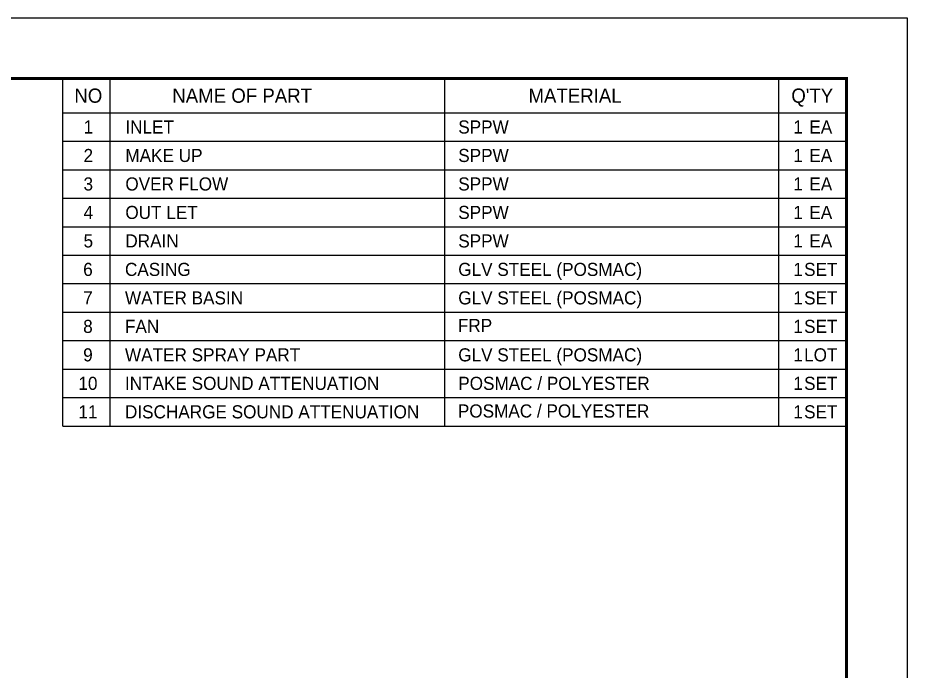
# Model space of a CAD drawing. Header units: millimetres. Extents: x 2686 to 32093, y 2268 to 23063.
# Drawn here: x 21847 to 32093, y 15534 to 23063 of the extents above; entities that cross this region are included whole.
import ezdxf
from ezdxf.enums import TextEntityAlignment as Align

# ---------------------------------------------------------------- set-up
doc = ezdxf.new("R2010")
doc.units = ezdxf.units.MM
for name, color, linetype in [('냉각탑_box', 1, 'Continuous'), ('냉각탑_form', 1, 'Continuous'), ('냉각탑_text', 3, 'Continuous')]:
    doc.layers.add(name, color=color, linetype=linetype)
doc.styles.add('돋움', font='Dotum.ttf')

# ---------------------------------------------------------------- blocks, each defined once
blk = doc.blocks.new('냉각탑form')
at = {"layer": 'Defpoints'}
blk.add_lwpolyline([(0, 297.07), (420.1, 297.07), (420.1, 0), (0, 0)], close=True, dxfattribs=at)
at = {"layer": '냉각탑_form', "const_width": 0.5}
blk.add_lwpolyline([(10, 287.07), (10, 10), (410.1, 10), (410.1, 287.07)], close=True, dxfattribs=at)

msp = doc.modelspace()

# ---------------------------------------------------------------- linework, layer by layer
at = {"layer": '냉각탑_box'}
for p, q in [((22909.2, 22362.9), (22909.2, 19015.1)), ((26763.1, 22362.9), (26763.1, 19015.1)), ((30611.3, 22362.9), (30611.3, 19015.1)), ((22367.4, 21969), (31393.1, 21969)), ((22367.4, 21640.8), (31393.1, 21640.8)), ((22367.4, 21312.6), (31393.1, 21312.6)), ((22367.4, 20984.4), (31393.1, 20984.4)), ((22367.4, 20656.2), (31393.1, 20656.2)), ((22367.4, 20328), (31393.1, 20328)), ((22367.4, 19999.7), (31393.1, 19999.7)), ((22367.4, 19671.5), (31393.1, 19671.5)), ((22367.4, 19343.3), (31393.1, 19343.3)), ((22367.4, 19015.1), (31393.1, 19015.1)), ((22367.4, 19015.1), (31393.1, 19015.1)), ((22909.2, 19015.1), (22909.2, 18358.7)), ((26763.1, 19015.1), (26763.1, 18358.7)), ((30611.3, 19015.1), (30611.3, 18358.7)), ((22367.4, 18686.9), (31393.1, 18686.9)), ((22367.4, 18358.7), (31393.1, 18358.7))]:
    msp.add_line(p, q, dxfattribs=at)
for points in [[(22367.4, 19015.1), (22367.4, 22362.9), (31393.1, 22362.9), (31393.1, 18030.5)], [(22367.4, 18358.7), (22367.4, 19015.1)]]:
    msp.add_lwpolyline(points, dxfattribs=at)

# ---------------------------------------------------------------- block references
at = {"layer": '냉각탑_form', "xscale": 70, "yscale": 70, "zscale": 70}
msp.add_blockref('냉각탑form', (2686.1, 2268), dxfattribs=at)

# ---------------------------------------------------------------- texts
at = {"layer": '냉각탑_text', "style": '돋움'}
for s, height, p in [('NO', 164.11, (22659.5, 22165.9)), ('NAME OF PART', 164.106, (24431.8, 22165.9)), ('MATERIAL', 164.11, (28266.9, 22165.9)), ("Q'TY", 164.11, (30999.3, 22165.9)), ('1', 151, (22659.5, 21804.9)), ('1', 151, (30835.2, 21804.9)), ('EA', 150.98, (31097.7, 21804.9)), ('2', 151, (22659.5, 21476.7)), ('1', 151, (30835.2, 21476.7)), ('EA', 150.98, (31097.7, 21476.7)), ('3', 151, (22659.5, 21148.5)), ('1', 151, (30835.2, 21148.5)), ('EA', 150.98, (31097.7, 21148.5)), ('4', 151, (22659.5, 20820.3)), ('1', 151, (30835.2, 20820.3)), ('EA', 150.98, (31097.7, 20820.3)), ('5', 151, (22659.5, 20492.1)), ('1', 151, (30835.2, 20492.1)), ('EA', 150.98, (31097.7, 20492.1)), ('6', 151, (22655.2, 20163.9)), ('1', 151, (30835.2, 20163.9)), ('SET', 150.98, (31097.7, 20163.9)), ('7', 151, (22655.2, 19835.6)), ('1', 151, (30835.2, 19835.6)), ('SET', 150.98, (31097.7, 19835.6)), ('8', 151, (22655.2, 19507.4)), ('1', 151, (30835.2, 19507.4)), ('SET', 150.98, (31097.7, 19507.4)), ('9', 151, (22655.2, 19179.2)), ('1', 151, (30835.2, 19179.2)), ('LOT', 150.98, (31097.7, 19179.2)), ('10', 150.98, (22655.2, 18851)), ('1', 151, (30835.2, 18851)), ('SET', 150.98, (31097.7, 18851)), ('11', 150.98, (22655.2, 18522.8)), ('1', 151, (30835.2, 18522.8)), ('SET', 150.98, (31097.7, 18522.8))]:
    msp.add_text(s, height=height, dxfattribs=at).set_placement(p, align=Align.MIDDLE_CENTER)
for s, height, p in [('INLET ', 150.98, (23086.2, 21804.9)), ('SPPW', 150.98, (26921.2, 21804.9)), ('MAKE UP', 150.98, (23086.2, 21476.7)), ('SPPW', 150.98, (26921.2, 21476.7)), ('OVER FLOW', 150.98, (23086.2, 21148.5)), ('SPPW', 150.98, (26921.2, 21148.5)), ('OUT LET ', 150.98, (23086.2, 20820.3)), ('SPPW', 150.98, (26921.2, 20820.3)), ('DRAIN', 150.98, (23086.2, 20492.1)), ('SPPW', 150.98, (26921.2, 20492.1)), ('CASING', 150.98, (23081.8, 20163.9)), ('GLV STEEL (POSMAC)', 150.977, (26921.2, 20163.9)), ('WATER BASIN', 150.977, (23081.8, 19835.6)), ('GLV STEEL (POSMAC)', 150.977, (26921.2, 19835.6)), ('FAN', 150.98, (23081.8, 19507.4)), ('FRP', 150.98, (26916.9, 19517.5)), ('WATER SPRAY PART', 150.977, (23081.8, 19179.2)), ('GLV STEEL (POSMAC)', 150.977, (26921.2, 19179.2)), ('INTAKE SOUND ATTENUATION', 150.977, (23081.8, 18851)), ('POSMAC / POLYESTER', 150.977, (26921.2, 18851)), ('DISCHARGE SOUND ATTENUATION', 150.977, (23081.8, 18522.8)), ('POSMAC / POLYESTER', 150.977, (26916.9, 18532.9))]:
    msp.add_text(s, height=height, dxfattribs=at).set_placement(p, align=Align.MIDDLE_LEFT)

doc.saveas('drawing.dxf')
